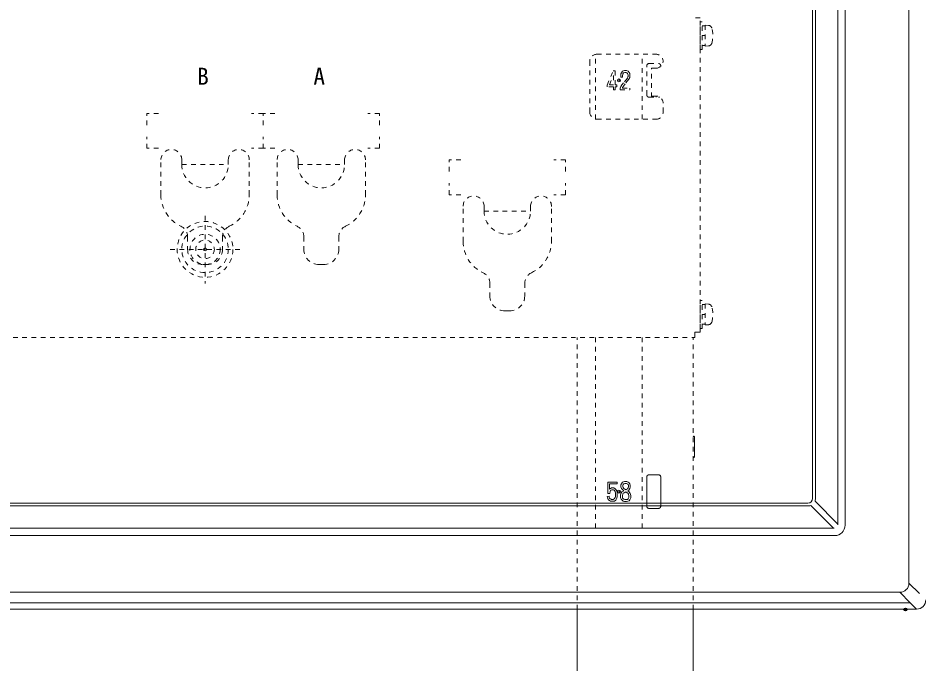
# Model space of a CAD drawing. Units: millimetres, scale not verified. Extents: x -62 to 63, y -117 to 117.
# Drawn here: x -22.56 to -3.21, y 50.75 to 64.63 of the extents above; entities that cross this region are included whole.
import ezdxf
from ezdxf.enums import TextEntityAlignment as Align

# ---------------------------------------------------------------- set-up
doc = ezdxf.new("R2010")
doc.units = ezdxf.units.MM
doc.header["$LTSCALE"] = 0.125
doc.header["$PDMODE"] = 32
doc.header["$PDSIZE"] = 0.0625
doc.linetypes.add('USER3', pattern=[19.05, 12.7, -6.35])
doc.linetypes.add('USER5', pattern=[1.4, 0.7, -0.7])
doc.layers.add('0-4_DEFPOINTS', color=7, linetype='Continuous')
doc.layers.add('0-6_SUNPO', color=7, linetype='Continuous')
doc.layers.add('0-5_GAIKEI', color=1, linetype='Continuous', lineweight=18)
doc.styles.add('ＭＳ ゴシック', font='')
doc.styles.get('ＭＳ ゴシック').set_extended_font_data('MS Gothic')

# ---------------------------------------------------------------- blocks, each defined once
blk = doc.blocks.new('D8')
at = {"layer": '0-4_DEFPOINTS'}
blk.add_point((0.3543, 78.6742), dxfattribs=at)

msp = doc.modelspace()

# ---------------------------------------------------------------- linework, layer by layer
at = {"layer": '0-5_GAIKEI'}
for p, q in [((-3.4006, 81.8477), (-3.4006, 52.4677)), ((-4.9332, 80.5766), (-4.9332, 53.7388)), ((-4.7744, 80.602), (-4.7744, 53.7134)), ((-5.4734, 80.0259), (-5.4734, 54.2895)), ((-5.4136, 54.2747), (-5.4136, 80.0407)), ((-9.6733, 54.6416), (-9.8796, 54.6416)), ((-9.8796, 54.6416), (-9.8796, 54.3956)), ((-9.6733, 54.6019), (-9.8399, 54.6019)), ((-9.8399, 54.6019), (-9.8399, 54.4898)), ((-9.6733, 54.6416), (-9.6733, 54.6019)), ((-9.585, 54.6073), (-9.5957, 54.5805)), ((-9.5592, 54.6382), (-9.585, 54.6073)), ((-9.5184, 54.6535), (-9.5592, 54.6382)), ((-9.5498, 54.5863), (-9.5552, 54.5727)), ((-9.535, 54.604), (-9.5498, 54.5863)), ((-9.5111, 54.613), (-9.535, 54.604)), ((-9.471, 54.6535), (-9.5184, 54.6535)), ((-9.4775, 54.613), (-9.5111, 54.613)), ((-9.4598, 54.6071), (-9.4775, 54.613)), ((-9.4401, 54.6432), (-9.471, 54.6535)), ((-9.4448, 54.5951), (-9.4598, 54.6071)), ((-9.4402, 54.5882), (-9.4448, 54.5951)), ((-9.4338, 54.5657), (-9.4402, 54.5882)), ((-9.4146, 54.6228), (-9.4401, 54.6432)), ((-9.403, 54.6054), (-9.4146, 54.6228)), ((-9.3933, 54.5713), (-9.403, 54.6054)), ((-9.8796, 54.3956), (-9.8369, 54.3956)), ((-9.8399, 54.4898), (-9.8266, 54.4998)), ((-9.8266, 54.4998), (-9.797, 54.5146)), ((-9.8159, 54.4583), (-9.8057, 54.4659)), ((-9.8057, 54.4659), (-9.7876, 54.475)), ((-9.797, 54.5146), (-9.748, 54.5146)), ((-9.7876, 54.475), (-9.7573, 54.475)), ((-9.7573, 54.475), (-9.7406, 54.4666)), ((-9.748, 54.5146), (-9.7171, 54.4992)), ((-9.7406, 54.4666), (-9.7328, 54.4588)), ((-9.7328, 54.4588), (-9.7198, 54.436)), ((-9.7198, 54.436), (-9.713, 54.4053)), ((-9.7171, 54.4992), (-9.701, 54.4831)), ((-9.713, 54.4053), (-9.713, 54.3345)), ((-9.701, 54.4831), (-9.6823, 54.4504)), ((-9.6823, 54.4504), (-9.6733, 54.4097)), ((-9.6733, 54.4097), (-9.6733, 54.3297)), ((-9.6038, 54.3605), (-9.5942, 54.3987)), ((-9.5957, 54.5805), (-9.5957, 54.5373)), ((-9.5957, 54.5373), (-9.5854, 54.5012)), ((-9.5942, 54.3987), (-9.5744, 54.4285)), ((-9.5854, 54.5012), (-9.5566, 54.4724)), ((-9.5744, 54.4285), (-9.5497, 54.4482)), ((-9.5567, 54.382), (-9.5442, 54.4008)), ((-9.5566, 54.4724), (-9.5348, 54.455)), ((-9.5552, 54.5727), (-9.5552, 54.543)), ((-9.5552, 54.543), (-9.5493, 54.5224)), ((-9.5497, 54.4482), (-9.5348, 54.455)), ((-9.5493, 54.5224), (-9.5295, 54.5026)), ((-9.5442, 54.4008), (-9.5283, 54.4135)), ((-9.5295, 54.5026), (-9.5111, 54.4879)), ((-9.5283, 54.4135), (-9.4928, 54.4296)), ((-9.5111, 54.4879), (-9.4911, 54.4754)), ((-9.4928, 54.4296), (-9.4609, 54.4137)), ((-9.4609, 54.4137), (-9.4448, 54.4008)), ((-9.4564, 54.498), (-9.4399, 54.5211)), ((-9.4494, 54.4532), (-9.4273, 54.469)), ((-9.4494, 54.4532), (-9.439, 54.448)), ((-9.4448, 54.4008), (-9.4326, 54.3825)), ((-9.4399, 54.5211), (-9.4338, 54.5394)), ((-9.439, 54.448), (-9.4146, 54.4285)), ((-9.4338, 54.5394), (-9.4338, 54.5657)), ((-9.4273, 54.469), (-9.4034, 54.5025)), ((-9.4146, 54.4285), (-9.3944, 54.3982)), ((-9.4034, 54.5025), (-9.3933, 54.5328)), ((-9.3944, 54.3982), (-9.3852, 54.3519)), ((-9.3933, 54.5328), (-9.3933, 54.5713)), ((-9.8874, 54.3333), (-9.8481, 54.3389)), ((-9.8831, 54.3031), (-9.8874, 54.3333)), ((-9.8731, 54.2784), (-9.8831, 54.3031)), ((-9.8535, 54.2538), (-9.8731, 54.2784)), ((-9.838, 54.2435), (-9.8535, 54.2538)), ((-9.8444, 54.3135), (-9.8481, 54.3389)), ((-9.8385, 54.2986), (-9.8444, 54.3135)), ((-9.8264, 54.2834), (-9.8385, 54.2986)), ((-9.8198, 54.2344), (-9.838, 54.2435)), ((-9.8181, 54.2779), (-9.8264, 54.2834)), ((-9.8035, 54.2289), (-9.8198, 54.2344)), ((-9.8046, 54.2711), (-9.8181, 54.2779)), ((-9.797, 54.2686), (-9.8046, 54.2711)), ((-9.7581, 54.2289), (-9.8035, 54.2289)), ((-9.763, 54.2686), (-9.797, 54.2686)), ((-9.7529, 54.2712), (-9.763, 54.2686)), ((-9.7366, 54.2343), (-9.7581, 54.2289)), ((-9.7352, 54.2829), (-9.7529, 54.2712)), ((-9.7066, 54.2543), (-9.7366, 54.2343)), ((-9.7297, 54.2911), (-9.7352, 54.2829)), ((-9.7196, 54.308), (-9.7297, 54.2911)), ((-9.713, 54.3345), (-9.7196, 54.308)), ((-9.6962, 54.2699), (-9.7066, 54.2543)), ((-9.6825, 54.2927), (-9.6962, 54.2699)), ((-9.6733, 54.3297), (-9.6825, 54.2927)), ((-9.6038, 54.3061), (-9.6038, 54.3605)), ((-9.5931, 54.2741), (-9.6038, 54.3061)), ((-9.5685, 54.2495), (-9.5931, 54.2741)), ((-9.5485, 54.2345), (-9.5685, 54.2495)), ((-9.5633, 54.3555), (-9.5567, 54.382)), ((-9.5633, 54.3127), (-9.5633, 54.3555)), ((-9.5578, 54.296), (-9.5633, 54.3127)), ((-9.5419, 54.2802), (-9.5578, 54.296)), ((-9.518, 54.2244), (-9.5485, 54.2345)), ((-9.5295, 54.2709), (-9.5419, 54.2802)), ((-9.5114, 54.2648), (-9.5295, 54.2709)), ((-9.4726, 54.2244), (-9.518, 54.2244)), ((-9.4759, 54.2648), (-9.5114, 54.2648)), ((-9.4563, 54.2681), (-9.4759, 54.2648)), ((-9.4436, 54.2292), (-9.4726, 54.2244)), ((-9.4471, 54.2727), (-9.4563, 54.2681)), ((-9.4381, 54.2846), (-9.4471, 54.2727)), ((-9.4319, 54.2941), (-9.4381, 54.2846)), ((-9.4326, 54.3825), (-9.4257, 54.3479)), ((-9.3852, 54.3519), (-9.3852, 54.3061)), ((-4.9332, 53.7388), (-5.4209, 54.2287)), ((-51.5189, 54.1304), (-5.5579, 54.1304)), ((-5.5726, 54.1902), (-51.5041, 54.1902)), ((-5.5118, 54.1377), (-5.0238, 53.6475)), ((-5.0238, 53.6475), (-52.053, 53.6475)), ((-5.006, 53.6473), (-5.0238, 53.6475)), ((-4.9332, 53.7388), (-4.933, 53.7204)), ((-4.9991, 53.4887), (-52.0777, 53.4887)), ((-3.4006, 52.4677), (-3.1738, 52.2408)), ((-3.5983, 52.2699), (-53.4784, 52.2699)), ((-3.3715, 52.0431), (-3.5983, 52.2699)), ((-53.7052, 52.0431), (-3.3715, 52.0431)), ((-10.5384, 0.525), (-10.5384, 51.9)), ((-8.0384, 0.525), (-8.0384, 51.9)), ((-3.2381, 51.9077), (-3.3735, 52.0431))]:
    msp.add_line(p, q, dxfattribs=at)
at = {"layer": '0-5_GAIKEI', "linetype": 'USER5'}
for p, q in [((-7.9884, 64.63), (-7.8884, 64.63)), ((-7.8884, 57.87), (-7.8884, 64.63)), ((-7.8884, 64.55), (-7.8484, 64.55)), ((-7.8884, 63.95), (-7.8884, 64.55)), ((-7.7834, 64.4625), (-7.8484, 64.4625)), ((-7.7834, 64.475), (-7.7138, 64.4714)), ((-7.7834, 64.25), (-7.8484, 64.25)), ((-7.7834, 64.0375), (-7.8484, 64.0375)), ((-10.2634, 62.6), (-10.2634, 63.7)), ((-10.1384, 62.4521), (-10.1384, 63.8479)), ((-10.1134, 63.85), (-8.8384, 63.85)), ((-9.1384, 62.45), (-9.1384, 63.85)), ((-9.892, 63.1836), (-9.7582, 63.4942)), ((-9.5603, 63.4829), (-9.5199, 63.498)), ((-9.5199, 63.498), (-9.476, 63.498)), ((-9.476, 63.498), (-9.4396, 63.4824)), ((-9.0384, 62.975), (-9.0384, 63.6)), ((-8.9884, 63.65), (-8.7884, 63.65)), ((-8.9384, 63.55), (-8.8384, 63.55)), ((-8.9384, 62.925), (-8.9384, 63.55)), ((-8.7384, 63.5882), (-8.7384, 63.6)), ((-9.844, 63.1916), (-9.757, 63.3936)), ((-9.757, 63.3936), (-9.757, 63.1916)), ((-9.6004, 63.3953), (-9.5958, 63.4271)), ((-9.6004, 63.3578), (-9.6004, 63.3953)), ((-9.5603, 63.3578), (-9.6004, 63.3578)), ((-9.5958, 63.4271), (-9.5858, 63.4523)), ((-9.5858, 63.4523), (-9.5603, 63.4829)), ((-9.5603, 63.3924), (-9.5568, 63.4167)), ((-9.5603, 63.3578), (-9.5603, 63.3924)), ((-9.5568, 63.4167), (-9.5509, 63.4315)), ((-9.5509, 63.4315), (-9.5363, 63.4491)), ((-9.5363, 63.4491), (-9.5126, 63.458)), ((-9.457, 63.3327), (-9.536, 63.2379)), ((-9.5126, 63.458), (-9.4843, 63.458)), ((-9.4232, 63.3106), (-9.5045, 63.2131)), ((-9.4843, 63.458), (-9.4646, 63.4495)), ((-9.4646, 63.4495), (-9.4525, 63.4345)), ((-9.4429, 63.3607), (-9.457, 63.3327)), ((-9.4525, 63.4345), (-9.4433, 63.4191)), ((-9.4433, 63.4191), (-9.4401, 63.3964)), ((-9.4401, 63.3723), (-9.4429, 63.3607)), ((-9.4401, 63.3964), (-9.4401, 63.3723)), ((-9.4396, 63.4824), (-9.4196, 63.4574)), ((-9.4051, 63.3468), (-9.4232, 63.3106)), ((-9.4196, 63.4574), (-9.4048, 63.4327)), ((-9.4, 63.3673), (-9.4051, 63.3468)), ((-9.4048, 63.4327), (-9.4, 63.3993)), ((-9.4, 63.3993), (-9.4, 63.3673)), ((-9.892, 63.1507), (-9.892, 63.1836)), ((-9.757, 63.1507), (-9.892, 63.1507)), ((-9.757, 63.1916), (-9.844, 63.1916)), ((-9.757, 63.1507), (-9.757, 63.0812)), ((-9.6834, 63.1916), (-9.7161, 63.1916)), ((-9.6834, 63.1507), (-9.7161, 63.1507)), ((-9.7161, 63.1507), (-9.7161, 63.0812)), ((-9.6834, 63.1916), (-9.6834, 63.1507)), ((-9.5944, 63.1542), (-9.6084, 63.1169)), ((-9.6084, 63.1169), (-9.6084, 63.0812)), ((-9.5728, 63.1887), (-9.5944, 63.1542)), ((-9.536, 63.2379), (-9.5728, 63.1887)), ((-9.5583, 63.1364), (-9.564, 63.1213)), ((-9.564, 63.1213), (-9.4, 63.1213)), ((-9.5398, 63.1661), (-9.5583, 63.1364)), ((-9.5045, 63.2131), (-9.5398, 63.1661)), ((-9.4, 63.0812), (-9.4, 63.1213)), ((-9.757, 63.0812), (-9.7161, 63.0812)), ((-9.6084, 63.0812), (-9.4, 63.0812)), ((-8.9884, 62.925), (-8.7884, 62.925)), ((-8.9384, 62.95), (-8.8384, 62.95)), ((-8.8384, 62.925), (-8.8384, 62.95)), ((-8.6884, 62.6), (-8.6884, 62.8)), ((-19.7884, 62.325), (-19.7884, 62.575)), ((-19.5384, 62.575), (-19.7884, 62.575)), ((-17.2884, 62.325), (-17.2884, 62.575)), ((-17.0384, 62.575), (-17.2884, 62.575)), ((-10.1134, 62.45), (-8.8384, 62.45)), ((-19.7884, 61.825), (-19.7884, 62.075)), ((-17.2884, 61.825), (-17.2884, 62.075)), ((-17.2884, 61.825), (-17.2884, 62.075)), ((-14.7884, 61.825), (-14.7884, 62.075)), ((-19.5384, 61.825), (-19.7884, 61.825)), ((-17.2884, 61.825), (-17.5384, 61.825)), ((-17.0384, 61.825), (-17.2884, 61.825)), ((-14.7884, 61.825), (-15.0384, 61.825)), ((-19.4884, 60.8211), (-19.4884, 61.575)), ((-19.0384, 61.475), (-19.0384, 61.575)), ((-18.0384, 61.475), (-18.0384, 61.575)), ((-17.5884, 60.8211), (-17.5884, 61.575)), ((-16.9884, 60.8211), (-16.9884, 61.575)), ((-16.5384, 61.475), (-16.5384, 61.575)), ((-15.5384, 61.475), (-15.5384, 61.575)), ((-15.0884, 60.8211), (-15.0884, 61.575)), ((-13.2884, 61.325), (-13.2884, 61.575)), ((-13.0384, 61.575), (-13.2884, 61.575)), ((-19.0384, 61.475), (-18.0384, 61.475)), ((-16.5384, 61.475), (-15.5384, 61.475)), ((-13.2884, 60.825), (-13.2884, 61.075)), ((-10.7884, 60.825), (-10.7884, 61.075)), ((-13.0384, 60.825), (-13.2884, 60.825)), ((-10.7884, 60.825), (-11.0384, 60.825)), ((-12.9884, 59.8211), (-12.9884, 60.575)), ((-12.5384, 60.475), (-12.5384, 60.575)), ((-12.5384, 60.475), (-11.5384, 60.475)), ((-11.5384, 60.475), (-11.5384, 60.575)), ((-11.0884, 59.8211), (-11.0884, 60.575)), ((-18.5384, 60.3691), (-18.5384, 58.9135)), ((-18.9134, 59.9198), (-18.9134, 59.65)), ((-18.1634, 59.9198), (-18.1634, 59.65)), ((-16.4134, 59.9198), (-16.4134, 59.65)), ((-15.6634, 59.9198), (-15.6634, 59.65)), ((-19.2906, 59.65), (-17.7681, 59.65)), ((-18.5884, 59.325), (-18.4884, 59.325)), ((-16.0884, 59.325), (-15.9884, 59.325)), ((-12.4134, 58.9198), (-12.4134, 58.65)), ((-11.6634, 58.9198), (-11.6634, 58.65)), ((-7.8884, 58.55), (-7.8484, 58.55)), ((-7.8884, 57.95), (-7.8884, 58.55)), ((-7.7834, 58.4625), (-7.8484, 58.4625)), ((-7.7834, 58.475), (-7.7138, 58.4714)), ((-12.0884, 58.325), (-11.9884, 58.325)), ((-7.7834, 58.25), (-7.8484, 58.25)), ((-7.7834, 58.0375), (-7.8484, 58.0375)), ((-49.0684, 57.75), (-8.0084, 57.75)), ((-10.5384, 51.9), (-10.5384, 57.75)), ((-10.1384, 53.65), (-10.1384, 57.75)), ((-9.1384, 53.65), (-9.1384, 57.75)), ((-8.0384, 51.9), (-8.0384, 57.75)), ((-8.0084, 57.85), (-8.0084, 57.75)), ((-7.9884, 57.87), (-7.8884, 57.87))]:
    msp.add_line(p, q, dxfattribs=at)
at = {"layer": '0-5_GAIKEI', "linetype": 'USER3'}
for p, q in [((-8.0134, 55.6146), (-8.0134, 55.1854)), ((-8.9884, 54.8), (-8.7884, 54.8)), ((-9.0384, 54.125), (-9.0384, 54.75)), ((-8.7384, 54.125), (-8.7384, 54.75)), ((-8.9884, 54.075), (-8.7884, 54.075)), ((-9.1384, 53.65), (-10.1384, 53.65))]:
    msp.add_line(p, q, dxfattribs=at)
at = {"layer": '0-5_GAIKEI', "color": 7}
msp.add_line((-3.2381, 51.9077), (-53.8387, 51.9077), dxfattribs=at)
at = {"layer": '0-5_GAIKEI', "linetype": 'USER5'}
for points in [[(-7.8884, 63.95), (-7.8484, 63.95), (-7.8484, 64.55)], [(-7.7834, 64.475), (-7.7834, 64.025), (-7.7138, 64.0287)], [(-9.7582, 63.4942), (-9.7161, 63.4942), (-9.7161, 63.1916)], [(-17.2884, 62.325), (-17.2884, 62.575), (-17.5384, 62.575)], [(-14.7884, 62.325), (-14.7884, 62.575), (-15.0384, 62.575)], [(-10.7884, 61.325), (-10.7884, 61.575), (-11.0384, 61.575)], [(-7.8884, 57.95), (-7.8484, 57.95), (-7.8484, 58.55)], [(-7.7834, 58.475), (-7.7834, 58.025), (-7.7138, 58.0287)]]:
    msp.add_lwpolyline(points, dxfattribs=at)
at = {"layer": '0-5_GAIKEI'}
for points in [[(-9.8369, 54.3956), (-9.8252, 54.4365), (-9.8159, 54.4583)], [(-9.4911, 54.4754), (-9.4807, 54.4806), (-9.4564, 54.498)], [(-9.3852, 54.3061), (-9.3952, 54.2761), (-9.4051, 54.2612), (-9.4204, 54.2408), (-9.4436, 54.2292)], [(-9.4257, 54.3479), (-9.4257, 54.3127), (-9.4319, 54.2941)]]:
    msp.add_lwpolyline(points, dxfattribs=at)
at = {"layer": '0-5_GAIKEI', "linetype": 'USER5'}
for radius in [0.6, 0.5, 0.325, 0.2]:
    msp.add_circle((-18.5384, 59.65), radius, dxfattribs=at)
for centre, radius, start, end in [((-7.718, 64.3915), 0.08, 15.78599, 87), ((-8.2184, 64.25), 0.6, 344.21401, 15.78599), ((-7.718, 64.1085), 0.08, 273, 344.21401), ((-10.1134, 63.7), 0.15, 90, 180), ((-8.8384, 63.7), 0.15, 270, 90), ((-8.9884, 63.6), 0.05, 90, 180), ((-8.7884, 63.6), 0.05, 0, 90), ((-8.9884, 62.975), 0.05, 180, 270), ((-8.8384, 62.8), 0.15, 0, 90), ((-8.7884, 62.975), 0.05, 270, 297.90568), ((-10.1134, 62.6), 0.15, 180, 270), ((-8.8384, 62.6), 0.15, 270, 0), ((-19.2634, 61.575), 0.225, 0, 180), ((-17.8134, 61.575), 0.225, 0, 180), ((-16.7634, 61.575), 0.225, 0, 180), ((-15.3134, 61.575), 0.225, 0, 180), ((-18.5384, 61.475), 0.5, 180, 0), ((-16.0384, 61.475), 0.5, 180, 0), ((-18.7384, 60.825), 0.75, 180.29559, 244.84934), ((-18.3384, 60.825), 0.75, 295.15066, 359.70441), ((-16.2384, 60.825), 0.75, 180.29559, 244.84934), ((-15.8384, 60.825), 0.75, 295.15066, 359.70441), ((-12.7634, 60.575), 0.225, 0, 180), ((-11.3134, 60.575), 0.225, 0, 180), ((-12.0384, 60.475), 0.5, 180, 0), ((-19.1634, 59.9198), 0.25, 0, 64.84934), ((-17.9134, 59.9198), 0.25, 115.15066, 180), ((-16.6634, 59.9198), 0.25, 0, 64.84934), ((-15.4134, 59.9198), 0.25, 115.15066, 180), ((-12.2384, 59.825), 0.75, 180.29559, 244.84934), ((-11.8384, 59.825), 0.75, 295.15066, 359.70441), ((-18.5884, 59.65), 0.325, 180, 270), ((-18.4884, 59.65), 0.325, 270, 0), ((-16.0884, 59.65), 0.325, 180, 270), ((-15.9884, 59.65), 0.325, 270, 0), ((-12.6634, 58.9198), 0.25, 0, 64.84934), ((-11.4134, 58.9198), 0.25, 115.15066, 180), ((-12.0884, 58.65), 0.325, 180, 270), ((-11.9884, 58.65), 0.325, 270, 0), ((-7.718, 58.3915), 0.08, 15.78599, 87), ((-8.2184, 58.25), 0.6, 344.21401, 15.78599), ((-7.718, 58.1085), 0.08, 273, 344.21401), ((-7.9884, 57.85), 0.02, 90, 180)]:
    msp.add_arc(centre, radius, start, end, dxfattribs=at)
at = {"layer": '0-5_GAIKEI', "linetype": 'USER3'}
for centre, radius, start, end in [((-8.0259, 55.6146), 0.0125, 0, 180), ((-8.0259, 55.1854), 0.0125, 180, 0), ((-8.9884, 54.75), 0.05, 90, 180), ((-8.7884, 54.75), 0.05, 0, 90), ((-8.9884, 54.125), 0.05, 180, 270), ((-8.7884, 54.125), 0.05, 270, 0)]:
    msp.add_arc(centre, radius, start, end, dxfattribs=at)
at = {"layer": '0-5_GAIKEI'}
for centre, major_axis, ratio, start_param, end_param in [((-5.5741, 54.291), (-0.0718, 0.0718), 0.985257, 2.3636208, 3.9195645), ((-5.5664, 54.2787), (-0.1285, 0.0852), 0.971946, 3.4033699, 3.7142024), ((-5.5619, 54.2832), (-0.0853, 0.1284), 0.972012, 2.5684978, 2.8800297), ((-4.9997, 53.714), (-0.1595, 0.1595), 0.997265, 2.357564, 3.9256213), ((-3.9599, 52.8292), (-0.5022, 0.5022), 0.49281, 2.7306286, 3.5525567)]:
    msp.add_ellipse(centre, major_axis=major_axis, ratio=ratio, start_param=start_param, end_param=end_param, dxfattribs=at)
at = {"layer": '0-5_GAIKEI', "color": 7}
msp.add_ellipse((-3.2387, 52.108), major_axis=(-0.1418, 0.1418), ratio=0.997265, start_param=2.357564, end_param=3.9256213, dxfattribs=at)
at = {"layer": '0-5_GAIKEI'}
for p in [(-9.6384, 63.2875), (-18.5384, 59.65), (-9.6384, 54.4375)]:
    msp.add_point(p, dxfattribs=at)

# ---------------------------------------------------------------- block references
at = {"layer": '0-6_SUNPO'}
msp.add_blockref('D8', (-3.8324, -26.7742), dxfattribs=at)

# ---------------------------------------------------------------- texts
at = {"layer": '0-5_GAIKEI', "color": 7, "style": 'ＭＳ ゴシック'}
for s, p in [('B', (-18.7075, 63.0827)), ('A', (-16.2075, 63.0827))]:
    msp.add_text(s, height=0.3666, dxfattribs=at).set_placement(p, align=Align.BOTTOM_LEFT)

doc.saveas('drawing.dxf')
